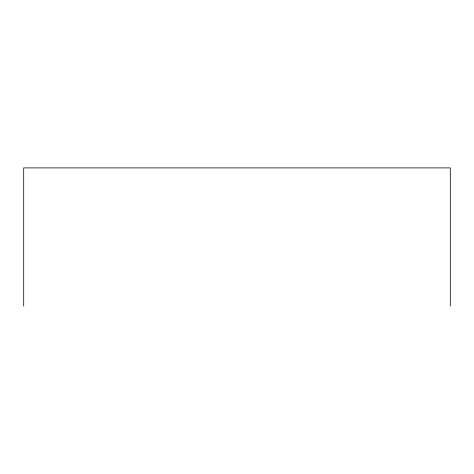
<?xml version="1.0" encoding="UTF-8"?>
<svg xmlns="http://www.w3.org/2000/svg" width="474" height="474" viewBox="0 0 474 474"><rect width="100%" height="100%" fill="white"/><g stroke="black" fill="none" stroke-linecap="round" stroke-linejoin="round"><path stroke-width="0.71" d="M450.3 306.097L450.3 167.903L23.7 167.903L23.7 306.097"/></g></svg>
